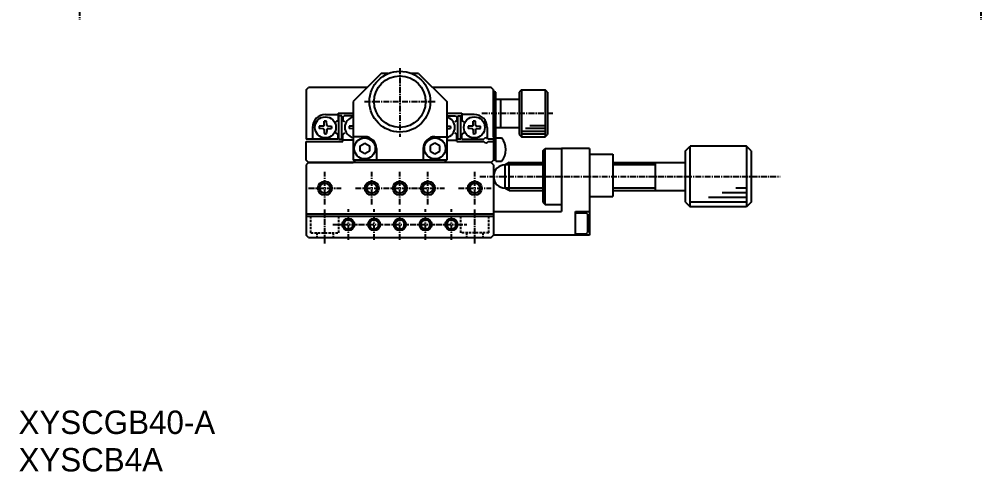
# Model space of a CAD drawing. Extents: x 319 to 540, y 84 to 374.
# Drawn here: x 320.8 to 526.1, y 84 to 180.7 of the extents above; entities that cross this region are included whole.
import ezdxf

# ---------------------------------------------------------------- set-up
doc = ezdxf.new("R2010")
doc.units = 0
doc.linetypes.add('CENTER', pattern=[2, 1.25, -0.25, 0.25, -0.25])
doc.linetypes.add('DASHED', pattern=[0.75, 0.5, -0.25])
doc.layers.get('0').update_dxf_attribs({"linetype": 'CONTINUOUS'})
doc.layers.add('CENTER', color=1, linetype='CENTER')

msp = doc.modelspace()

# ---------------------------------------------------------------- linework, layer by layer
at = {"color": 7, "linetype": 'CONTINUOUS'}
for p, q in [((398.08, 169.08), (392.08, 163.08)), ((399.58, 169.08), (398.08, 169.08)), ((406.08, 169.08), (404.58, 169.08)), ((406.08, 169.08), (412.08, 163.08)), ((382.08, 165.58), (382.58, 166.08)), ((382.08, 165.58), (382.08, 155.08)), ((395.08, 166.08), (382.58, 166.08)), ((421.58, 166.08), (409.08, 166.08)), ((422.08, 165.58), (421.58, 166.08)), ((422.08, 155.58), (422.08, 165.58)), ((422.08, 165.58), (422.08, 150.58)), ((422.58, 165.08), (422.08, 165.08)), ((422.58, 150.33), (422.58, 165.08)), ((428.08, 165.58), (427.58, 165.08)), ((427.58, 165.08), (427.58, 156.08)), ((428.08, 165.58), (428.08, 155.58)), ((428.08, 165.58), (433.08, 165.58)), ((433.08, 165.58), (433.08, 155.58)), ((433.58, 165.08), (433.08, 165.58)), ((433.58, 165.08), (433.58, 156.08)), ((392.08, 163.08), (392.08, 150.58)), ((412.08, 163.08), (412.08, 150.58)), ((422.58, 163.58), (427.58, 163.58)), ((423.58, 163.58), (423.58, 157.58)), ((386.18, 160.33), (388.88, 160.33)), ((388.88, 160.58), (392.08, 160.58)), ((388.88, 160.58), (388.88, 158.99)), ((412.08, 160.58), (415.28, 160.58)), ((415.28, 160.58), (415.28, 158.99)), ((417.98, 160.33), (415.28, 160.33)), ((385.9, 158.08), (385.92, 158.9)), ((386.45, 158.08), (386.44, 158.9)), ((389.08, 155.08), (389.08, 160.08)), ((389.68, 160.08), (389.08, 160.08)), ((389.68, 155.08), (389.68, 160.08)), ((389.88, 159.78), (390.18, 160.08)), ((389.88, 159.78), (389.88, 158.99)), ((392.08, 160.08), (390.18, 160.08)), ((412.08, 160.08), (413.98, 160.08)), ((413.98, 160.08), (414.28, 159.78)), ((414.28, 159.78), (414.28, 158.99)), ((414.48, 155.08), (414.48, 160.08)), ((414.48, 160.08), (415.08, 160.08)), ((415.08, 155.08), (415.08, 160.08)), ((417.7, 158.08), (417.72, 158.9)), ((418.25, 158.08), (418.24, 158.9)), ((383.43, 157.58), (383.43, 155.08)), ((385.7, 157.85), (384.85, 157.84)), ((385.7, 157.3), (384.85, 157.32)), ((385.7, 157.85), (385.83, 157.91)), ((385.7, 157.3), (385.83, 157.24)), ((385.9, 158.08), (385.83, 157.91)), ((385.9, 157.08), (385.83, 157.24)), ((385.9, 157.08), (385.92, 156.25)), ((386.45, 157.08), (386.44, 156.25)), ((386.45, 158.08), (386.53, 157.91)), ((386.45, 157.08), (386.53, 157.24)), ((386.66, 157.85), (386.53, 157.91)), ((386.66, 157.3), (386.53, 157.24)), ((386.66, 157.85), (387.5, 157.84)), ((386.66, 157.3), (387.5, 157.32)), ((388.88, 155.08), (388.88, 156.16)), ((389.88, 154.58), (389.88, 156.16)), ((392.1, 157.85), (391.25, 157.84)), ((392.1, 157.3), (391.25, 157.32)), ((412.06, 157.85), (412.9, 157.84)), ((412.06, 157.3), (412.9, 157.32)), ((414.28, 154.58), (414.28, 156.16)), ((415.28, 155.08), (415.28, 156.16)), ((417.5, 157.85), (416.65, 157.84)), ((417.5, 157.3), (416.65, 157.32)), ((417.5, 157.85), (417.63, 157.91)), ((417.5, 157.3), (417.63, 157.24)), ((417.7, 158.08), (417.63, 157.91)), ((417.7, 157.08), (417.63, 157.24)), ((417.7, 157.08), (417.72, 156.25)), ((418.25, 157.08), (418.24, 156.25)), ((418.25, 158.08), (418.33, 157.91)), ((418.25, 157.08), (418.33, 157.24)), ((418.46, 157.85), (418.33, 157.91)), ((418.46, 157.3), (418.33, 157.24)), ((418.46, 157.85), (419.3, 157.84)), ((418.46, 157.3), (419.3, 157.32)), ((420.73, 157.58), (420.73, 155.08)), ((422.58, 157.58), (427.58, 157.58)), ((427.58, 156.08), (428.08, 155.58)), ((433.08, 155.58), (433.58, 156.08)), ((388.88, 155.08), (382.08, 155.08)), ((382.08, 150.58), (382.08, 154.58)), ((382.08, 154.58), (389.88, 154.58)), ((389.08, 155.08), (389.68, 155.08)), ((392.08, 154.83), (389.88, 154.83)), ((394.58, 155.58), (392.08, 155.58)), ((393.58, 153.66), (394.58, 154.23)), ((394.58, 154.23), (395.58, 153.66)), ((409.58, 154.23), (408.58, 153.66)), ((409.58, 155.58), (412.08, 155.58)), ((410.58, 153.66), (409.58, 154.23)), ((412.08, 154.83), (414.28, 154.83)), ((414.28, 154.58), (420.02, 154.58)), ((415.08, 155.08), (414.48, 155.08)), ((415.28, 155.08), (420.02, 155.08)), ((422.08, 155.08), (420.94, 155.08)), ((420.94, 154.58), (422.08, 154.58)), ((422.58, 155.33), (423.8, 155.33)), ((428.08, 155.58), (433.08, 155.58)), ((393.58, 152.5), (393.58, 153.66)), ((394.58, 151.92), (393.58, 152.5)), ((395.58, 152.5), (394.58, 151.92)), ((395.58, 153.66), (395.58, 152.5)), ((397.08, 153.08), (397.08, 150.58)), ((407.08, 153.08), (407.08, 150.58)), ((408.58, 153.66), (408.58, 152.5)), ((408.58, 152.5), (409.58, 151.92)), ((409.58, 151.92), (410.58, 152.5)), ((410.58, 152.5), (410.58, 153.66)), ((432.58, 152.58), (433.08, 153.08)), ((432.58, 152.58), (432.58, 141.58)), ((433.08, 153.08), (436.58, 153.08)), ((442.58, 153.08), (436.58, 153.08)), ((436.58, 153.08), (436.58, 139.58)), ((442.58, 153.08), (442.58, 134.58)), ((463.08, 152.58), (464.08, 153.58)), ((463.08, 141.58), (463.08, 152.58)), ((476.08, 153.58), (464.08, 153.58)), ((477.08, 152.58), (476.08, 153.58)), ((477.08, 152.58), (477.08, 141.58)), ((382.58, 150.08), (382.08, 150.58)), ((382.58, 150.08), (382.08, 149.58)), ((382.58, 150.08), (392.08, 150.08)), ((421.58, 150.08), (382.58, 150.08)), ((412.08, 150.58), (392.08, 150.58)), ((392.08, 150.08), (392.58, 150.58)), ((412.08, 150.08), (411.58, 150.58)), ((421.58, 150.08), (412.08, 150.08)), ((421.58, 150.08), (422.08, 150.58)), ((422.08, 149.58), (421.58, 150.08)), ((422.58, 150.58), (422.08, 150.58)), ((422.58, 150.33), (423.8, 150.33)), ((425.44, 150.08), (424.58, 149.58)), ((425.44, 150.08), (432.58, 150.08)), ((425.44, 144.08), (425.44, 150.08)), ((442.58, 151.83), (447.58, 151.83)), ((447.58, 151.83), (447.58, 142.83)), ((447.58, 150.08), (463.08, 150.08)), ((456.58, 150.08), (456.58, 144.08)), ((382.08, 149.58), (382.08, 134.58)), ((422.08, 149.58), (422.08, 134.58)), ((424.58, 144.58), (424.58, 149.58)), ((425.44, 144.08), (424.58, 144.58)), ((425.44, 144.08), (432.58, 144.08)), ((447.58, 144.08), (463.08, 144.08)), ((442.58, 142.83), (447.58, 142.83)), ((432.58, 141.58), (433.08, 141.08)), ((433.08, 141.08), (436.58, 141.08)), ((463.08, 141.58), (464.08, 140.58)), ((476.08, 140.58), (464.08, 140.58)), ((477.08, 141.58), (476.08, 140.58)), ((382.08, 139.08), (422.08, 139.08)), ((382.08, 138.58), (422.08, 138.58)), ((422.08, 139.58), (436.58, 139.58)), ((439.58, 134.58), (439.58, 139.58)), ((439.58, 139.58), (442.58, 139.58)), ((439.58, 139.33), (441.88, 139.33)), ((442.18, 139.03), (441.88, 139.33)), ((442.18, 139.03), (442.18, 135.13)), ((382.58, 134.08), (382.08, 134.58)), ((382.58, 134.08), (382.08, 134.58)), ((382.58, 134.08), (421.58, 134.08)), ((421.58, 134.08), (422.08, 134.58)), ((421.58, 134.08), (422.08, 134.58)), ((442.58, 134.58), (422.08, 134.58)), ((439.58, 134.83), (441.88, 134.83)), ((441.88, 134.83), (442.18, 135.13))]:
    msp.add_line(p, q, dxfattribs=at)
at = {"color": 3, "linetype": 'CONTINUOUS'}
for p, q in [((428.08, 156.78), (433.08, 156.78)), ((428.08, 156.18), (433.08, 156.18)), ((428.94, 157.38), (433.08, 157.38)), ((429.81, 157.98), (433.08, 157.98)), ((433.08, 141.08), (433.08, 153.08)), ((464.08, 140.58), (464.08, 153.58)), ((476.08, 153.58), (476.08, 140.58)), ((432.58, 149.58), (424.58, 149.58)), ((456.58, 149.58), (447.58, 149.58)), ((432.58, 144.58), (424.58, 144.58)), ((456.58, 144.58), (447.58, 144.58)), ((476.08, 144.58), (473.84, 144.58)), ((476.08, 142.58), (467.96, 142.58)), ((476.08, 143.58), (470.91, 143.58)), ((476.08, 141.58), (464.08, 141.58))]:
    msp.add_line(p, q, dxfattribs=at)
at = {"color": 3, "linetype": 'DASHED'}
for p, q in [((383.08, 135.08), (383.08, 138.58)), ((389.08, 135.08), (389.08, 138.58)), ((415.08, 135.08), (415.08, 138.58)), ((421.08, 135.08), (421.08, 138.58)), ((383.08, 135.08), (389.08, 135.08)), ((384.33, 135.08), (384.33, 134.08)), ((387.83, 135.08), (387.83, 134.08)), ((421.08, 135.08), (415.08, 135.08)), ((416.33, 135.08), (416.33, 134.08)), ((419.83, 135.08), (419.83, 134.08))]:
    msp.add_line(p, q, dxfattribs=at)
at = {"color": 7, "linetype": 'CONTINUOUS'}
for centre, radius in [((402.08, 163.08), 6.5), ((402.08, 163.08), 5.5), ((386.18, 157.58), 2.25), ((417.98, 157.58), 2.25), ((394.58, 153.08), 2.25), ((409.58, 153.08), 2.25), ((386.08, 144.58), 1.1), ((396.08, 144.58), 1.1), ((402.08, 144.58), 1.1), ((408.08, 144.58), 1.1), ((418.08, 144.58), 1.1), ((391.08, 136.83), 1), ((396.58, 136.83), 1), ((402.08, 136.83), 1), ((407.58, 136.83), 1), ((413.08, 136.83), 1)]:
    msp.add_circle(centre, radius, dxfattribs=at)
at = {"color": 3, "linetype": 'CONTINUOUS'}
for centre, radius in [((386.08, 144.58), 1.5), ((396.08, 144.58), 1.5), ((402.08, 144.58), 1.5), ((408.08, 144.58), 1.5), ((418.08, 144.58), 1.5), ((391.08, 136.83), 1.3), ((396.58, 136.83), 1.3), ((402.08, 136.83), 1.3), ((407.58, 136.83), 1.3), ((413.08, 136.83), 1.3)]:
    msp.add_circle(centre, radius, dxfattribs=at)
at = {"color": 7, "linetype": 'CONTINUOUS'}
for centre, radius, start, end in [((386.18, 157.58), 2.75, 90, 180), ((417.98, 157.58), 2.75, 0, 90), ((386.18, 157.58), 1.35, 78.8959, 101.1041), ((389.38, 157.58), 1.5, 101.537, 130.5416), ((389.38, 157.58), 1.5, 49.4584, 78.463), ((392.58, 157.58), 2.25, 102.8396, 257.1604), ((411.58, 157.58), 2.25, 282.8396, 77.1604), ((414.78, 157.58), 1.5, 101.537, 130.5416), ((414.78, 157.58), 1.5, 49.4584, 78.463), ((417.98, 157.58), 1.35, 78.8959, 101.1041), ((386.18, 157.58), 1.35, 168.8959, 191.1041), ((386.18, 157.58), 1.35, 258.8959, 281.1041), ((386.18, 157.58), 1.35, 348.8959, 11.1041), ((389.38, 157.58), 1.5, 229.4584, 258.463), ((389.38, 157.58), 1.5, 281.537, 310.5416), ((392.58, 157.58), 1.35, 168.8959, 191.1041), ((411.58, 157.58), 1.35, 348.8959, 11.1041), ((414.78, 157.58), 1.5, 229.4584, 258.463), ((414.78, 157.58), 1.5, 281.537, 310.5416), ((417.98, 157.58), 1.35, 168.8959, 191.1041), ((417.98, 157.58), 1.35, 258.8959, 281.1041), ((417.98, 157.58), 1.35, 348.8959, 11.1041), ((394.58, 153.08), 2.5, 0, 90), ((409.58, 153.08), 2.5, 90, 180), ((420.48, 154.88), 0.5, 23.5782, 156.4218), ((420.48, 154.78), 0.5, 203.5782, 336.4218), ((420.68, 152.83), 4, 321.3178, 38.6822), ((424.58, 147.08), 2.5, 90, 270)]:
    msp.add_arc(centre, radius, start, end, dxfattribs=at)
at = {"layer": 'CENTER', "color": 1, "linetype": 'CENTER'}
for p, q in [((333.65, 244.64), (333.65, 180.53)), ((526.13, 244.64), (526.13, 180.53)), ((402.08, 170.22), (402.08, 155.57)), ((394.56, 163.08), (409.6, 163.08)), ((419.55, 160.58), (434.75, 160.58)), ((386.08, 141.08), (386.08, 148.08)), ((396.08, 141.08), (396.08, 148.08)), ((402.08, 141.08), (402.08, 148.08)), ((408.08, 141.08), (408.08, 148.08)), ((418.08, 141.08), (418.08, 148.08)), ((419.19, 147.08), (483.3, 147.08)), ((382.58, 144.58), (389.58, 144.58)), ((392.58, 144.58), (399.58, 144.58)), ((398.58, 144.58), (405.58, 144.58)), ((404.58, 144.58), (411.58, 144.58)), ((414.58, 144.58), (421.58, 144.58)), ((386.08, 132.78), (386.08, 140.28)), ((391.08, 133.53), (391.08, 140.13)), ((396.58, 133.53), (396.58, 140.13)), ((402.08, 133.53), (402.08, 140.13)), ((407.58, 133.53), (407.58, 140.13)), ((413.08, 133.53), (413.08, 140.13)), ((418.08, 132.78), (418.08, 140.28)), ((387.78, 136.83), (394.38, 136.83)), ((393.28, 136.83), (399.88, 136.83)), ((398.78, 136.83), (405.38, 136.83)), ((404.28, 136.83), (410.88, 136.83)), ((409.78, 136.83), (416.38, 136.83))]:
    msp.add_line(p, q, dxfattribs=at)

# ---------------------------------------------------------------- texts
at = {"color": 7, "linetype": 'CONTINUOUS'}
for s, p in [('XYSCGB40-A', (320.65, 92.08)), ('XYSCB4A', (320.65, 84.08))]:
    msp.add_text(s, height=5, dxfattribs=at).set_placement(p)

doc.saveas('drawing.dxf')
